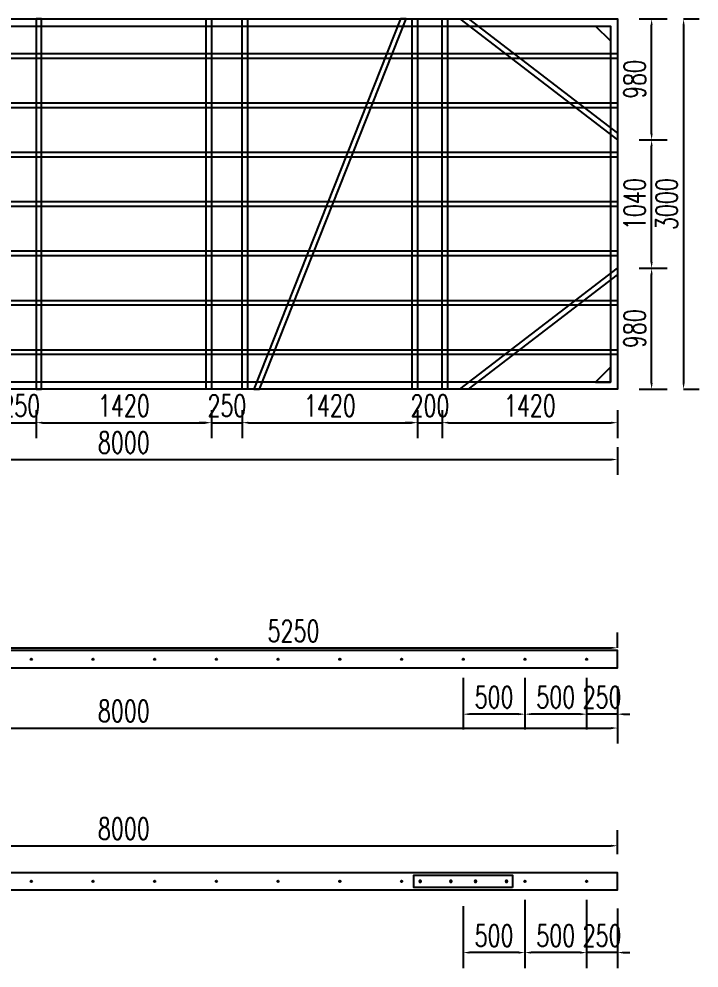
# Model space of a CAD drawing. Header units: millimetres. Extents: x -1546798 to -962116, y 1297493 to 1531173.
# Drawn here: x -1316390 to -1310879, y 1348037 to 1355728 of the extents above; entities that cross this region are included whole.
import ezdxf

# ---------------------------------------------------------------- set-up
doc = ezdxf.new("R2010")
doc.units = ezdxf.units.MM
doc.header["$LTSCALE"] = 10
doc.layers.get('DEFPOINTS').update_dxf_attribs({"linetype": 'CONTINUOUS'})
doc.layers.add('W-STEEL_FRAME钢架', color=3, linetype='CONTINUOUS')
doc.layers.add('W-STEEL_KEEL钢龙骨', color=5, linetype='CONTINUOUS')
doc.styles.add('STANDARD_T3', font='simplex.shx', dxfattribs={"width": 0.7, "bigfont": 'gbcbig.shx'})
doc.dimstyles.new('W&&50', dxfattribs={"dimtxt": 175, "dimasz": 50, "dimexe": 125, "dimexo": 150, "dimgap": 50, "dimtad": 1, "dimdec": 0, "dimzin": 0, "dimdsep": 46, "dimtxsty": 'STANDARD_T3', "dimcen": 0.09, "dimclrd": 1, "dimclre": 1, "dimclrt": 7, "dimazin": 2, "dimtfac": 1, "dimtdec": 0, "dimtix": 1, "dimtmove": 2, "dimatfit": 3, "dimfxl": 100, "dimtolj": 1, "dimtzin": 0, "dimarcsym": 0})

# ---------------------------------------------------------------- blocks, each defined once
blk = doc.blocks.new('*U819')
at = {"layer": 'W-STEEL_KEEL钢龙骨'}
blk.add_lwpolyline([(-4000, 20), (4000, 20), (4000, -20), (-4000, -20)], close=True, dxfattribs=at)
blk = doc.blocks.new('*U820')
at = {"layer": 'W-STEEL_KEEL钢龙骨', "color": 0, "linetype": 'ByBlock', "lineweight": -2, "transparency": 16777216}
for p in [(0, 2400), (0, 2000), (0, 1600), (0, 1200), (0, 800), (0, 400), (0, 0)]:
    blk.add_blockref('*U819', p, dxfattribs=at)
blk = doc.blocks.new('gj2')
at = {"layer": 'W-STEEL_FRAME钢架', "color": 6}
for p, q in [((1277, 3000), (0, 2020)), ((1206.4, 3000), (0, 2074.2)), ((6723, 3000), (8000, 2020)), ((6793.6, 3000), (8000, 2074.2)), ((1277, 0), (0, 980)), ((1206.4, 0), (0, 925.8)), ((6723, 0), (8000, 980)), ((6793.6, 0), (8000, 925.8))]:
    blk.add_line(p, q, dxfattribs=at)
at = {"layer": 'W-STEEL_FRAME钢架'}
for points in [[(0, 3000), (8000, 3000), (8000, 0), (0, 0)], [(58, 2942), (7942, 2942), (7942, 58), (58, 58)]]:
    blk.add_lwpolyline(points, close=True, dxfattribs=at)
at = {"layer": 'W-STEEL_FRAME钢架', "color": 6}
for points in [[(1420, 3000), (1377, 3000), (1377, 0), (1420, 0)], [(1663, 3000), (1620, 3000), (1620, 0), (1663, 0)], [(3040, 3000), (2997, 3000), (2997, 0), (3040, 0)], [(3333, 3000), (3290, 3000), (3290, 0), (3333, 0)], [(4667, 3000), (4710, 3000), (4710, 0), (4667, 0)], [(4960, 3000), (5003, 3000), (5003, 0), (4960, 0)], [(6337, 3000), (6380, 3000), (6380, 0), (6337, 0)], [(6580, 3000), (6623, 3000), (6623, 0), (6580, 0)]]:
    blk.add_lwpolyline(points, close=True, dxfattribs=at)
for points in [[(2900.5, 0), (1713, 3000), (1759.5, 3000), (2947, 0), (2900.5, 0)], [(5099.5, 0), (6287, 3000), (6240.5, 3000), (5053, 0), (5099.5, 0)]]:
    blk.add_lwpolyline(points, dxfattribs=at)
at = {"layer": 'W-STEEL_KEEL钢龙骨'}
blk.add_blockref('*U820', (4000, 300), dxfattribs=at)
blk = doc.blocks.new('*D34')
at = {"layer": 'DEFPOINTS', "color": 0, "transparency": 16777216}
for p in [(-1319540, 1353082.4), (-1311540, 1353082.4), (-1311540, 1352158)]:
    blk.add_point(p, dxfattribs=at)
at = {"layer": 'W-STEEL_FRAME钢架', "color": 1, "lineweight": -2, "transparency": 16777216}
for p, q in [((-1319540, 1352258), (-1319540, 1352033)), ((-1311540, 1352258), (-1311540, 1352033)), ((-1319490, 1352158), (-1311590, 1352158))]:
    blk.add_line(p, q, dxfattribs=at)
at = {"layer": 'W-STEEL_FRAME钢架', "color": 1, "transparency": 16777216}
for points in [[(-1319490, 1352166.3), (-1319490, 1352149.6), (-1319540, 1352158)], [(-1311590, 1352166.3), (-1311590, 1352149.6), (-1311540, 1352158)]]:
    blk.add_solid(points, dxfattribs=at)
at = {"layer": 'W-STEEL_FRAME钢架', "color": 7, "transparency": 16777216, "insert": (-1315540, 1352295.5), "char_height": 175, "attachment_point": 5, "style": 'STANDARD_T3'}
blk.add_mtext('\\A1;8000', dxfattribs=at)
blk = doc.blocks.new('*D38')
at = {"layer": 'DEFPOINTS', "color": 0, "transparency": 16777216}
for p in [(-1316500, 1353082.4), (-1316250, 1353082.4), (-1316250, 1352456.5)]:
    blk.add_point(p, dxfattribs=at)
at = {"layer": 'W-STEEL_FRAME钢架', "color": 1, "lineweight": -2, "transparency": 16777216}
for p, q in [((-1316500, 1352556.5), (-1316500, 1352331.5)), ((-1316250, 1352556.5), (-1316250, 1352331.5)), ((-1316550, 1352456.5), (-1316600, 1352456.5)), ((-1316500, 1352456.5), (-1316250, 1352456.5)), ((-1316200, 1352456.5), (-1316150, 1352456.5))]:
    blk.add_line(p, q, dxfattribs=at)
at = {"layer": 'W-STEEL_FRAME钢架', "color": 1, "transparency": 16777216}
for points in [[(-1316550, 1352464.8), (-1316550, 1352448.1), (-1316500, 1352456.5)], [(-1316200, 1352464.8), (-1316200, 1352448.1), (-1316250, 1352456.5)]]:
    blk.add_solid(points, dxfattribs=at)
at = {"layer": 'W-STEEL_FRAME钢架', "color": 7, "transparency": 16777216, "insert": (-1316375, 1352594), "char_height": 175, "attachment_point": 5, "style": 'STANDARD_T3'}
blk.add_mtext('\\A1;250', dxfattribs=at)
blk = doc.blocks.new('*D39')
at = {"layer": 'DEFPOINTS', "color": 0, "transparency": 16777216}
for p in [(-1316250, 1353082.4), (-1314830, 1353082.4), (-1314830, 1352456.5)]:
    blk.add_point(p, dxfattribs=at)
at = {"layer": 'W-STEEL_FRAME钢架', "color": 1, "lineweight": -2, "transparency": 16777216}
for p, q in [((-1316250, 1352556.5), (-1316250, 1352331.5)), ((-1314830, 1352556.5), (-1314830, 1352331.5)), ((-1316200, 1352456.5), (-1314880, 1352456.5))]:
    blk.add_line(p, q, dxfattribs=at)
at = {"layer": 'W-STEEL_FRAME钢架', "color": 1, "transparency": 16777216}
for points in [[(-1316200, 1352464.8), (-1316200, 1352448.1), (-1316250, 1352456.5)], [(-1314880, 1352464.8), (-1314880, 1352448.1), (-1314830, 1352456.5)]]:
    blk.add_solid(points, dxfattribs=at)
at = {"layer": 'W-STEEL_FRAME钢架', "color": 7, "transparency": 16777216, "insert": (-1315540, 1352594), "char_height": 175, "attachment_point": 5, "style": 'STANDARD_T3'}
blk.add_mtext('\\A1;1420', dxfattribs=at)
blk = doc.blocks.new('*D40')
at = {"layer": 'DEFPOINTS', "color": 0, "transparency": 16777216}
for p in [(-1314830, 1353082.4), (-1314580, 1353082.4), (-1314580, 1352456.5)]:
    blk.add_point(p, dxfattribs=at)
at = {"layer": 'W-STEEL_FRAME钢架', "color": 1, "lineweight": -2, "transparency": 16777216}
for p, q in [((-1314830, 1352556.5), (-1314830, 1352331.5)), ((-1314580, 1352556.5), (-1314580, 1352331.5)), ((-1314880, 1352456.5), (-1314930, 1352456.5)), ((-1314830, 1352456.5), (-1314580, 1352456.5)), ((-1314530, 1352456.5), (-1314480, 1352456.5))]:
    blk.add_line(p, q, dxfattribs=at)
at = {"layer": 'W-STEEL_FRAME钢架', "color": 1, "transparency": 16777216}
for points in [[(-1314880, 1352464.8), (-1314880, 1352448.1), (-1314830, 1352456.5)], [(-1314530, 1352464.8), (-1314530, 1352448.1), (-1314580, 1352456.5)]]:
    blk.add_solid(points, dxfattribs=at)
at = {"layer": 'W-STEEL_FRAME钢架', "color": 7, "transparency": 16777216, "insert": (-1314705, 1352594), "char_height": 175, "attachment_point": 5, "style": 'STANDARD_T3'}
blk.add_mtext('\\A1;250', dxfattribs=at)
blk = doc.blocks.new('*D41')
at = {"layer": 'DEFPOINTS', "color": 0, "transparency": 16777216}
for p in [(-1314580, 1353082.4), (-1313160, 1353082.4), (-1313160, 1352456.5)]:
    blk.add_point(p, dxfattribs=at)
at = {"layer": 'W-STEEL_FRAME钢架', "color": 1, "lineweight": -2, "transparency": 16777216}
for p, q in [((-1314580, 1352556.5), (-1314580, 1352331.5)), ((-1313160, 1352556.5), (-1313160, 1352331.5)), ((-1314530, 1352456.5), (-1313210, 1352456.5))]:
    blk.add_line(p, q, dxfattribs=at)
at = {"layer": 'W-STEEL_FRAME钢架', "color": 1, "transparency": 16777216}
for points in [[(-1314530, 1352464.8), (-1314530, 1352448.1), (-1314580, 1352456.5)], [(-1313210, 1352464.8), (-1313210, 1352448.1), (-1313160, 1352456.5)]]:
    blk.add_solid(points, dxfattribs=at)
at = {"layer": 'W-STEEL_FRAME钢架', "color": 7, "transparency": 16777216, "insert": (-1313870, 1352594), "char_height": 175, "attachment_point": 5, "style": 'STANDARD_T3'}
blk.add_mtext('\\A1;1420', dxfattribs=at)
blk = doc.blocks.new('*D42')
at = {"layer": 'DEFPOINTS', "color": 0, "transparency": 16777216}
for p in [(-1313160, 1353082.4), (-1312960, 1353082.4), (-1312960, 1352456.5)]:
    blk.add_point(p, dxfattribs=at)
at = {"layer": 'W-STEEL_FRAME钢架', "color": 1, "lineweight": -2, "transparency": 16777216}
for p, q in [((-1313160, 1352556.5), (-1313160, 1352331.5)), ((-1312960, 1352556.5), (-1312960, 1352331.5)), ((-1313210, 1352456.5), (-1313260, 1352456.5)), ((-1313160, 1352456.5), (-1312960, 1352456.5)), ((-1312910, 1352456.5), (-1312860, 1352456.5))]:
    blk.add_line(p, q, dxfattribs=at)
at = {"layer": 'W-STEEL_FRAME钢架', "color": 1, "transparency": 16777216}
for points in [[(-1313210, 1352464.8), (-1313210, 1352448.1), (-1313160, 1352456.5)], [(-1312910, 1352464.8), (-1312910, 1352448.1), (-1312960, 1352456.5)]]:
    blk.add_solid(points, dxfattribs=at)
at = {"layer": 'W-STEEL_FRAME钢架', "color": 7, "transparency": 16777216, "insert": (-1313060, 1352594), "char_height": 175, "attachment_point": 5, "style": 'STANDARD_T3'}
blk.add_mtext('\\A1;200', dxfattribs=at)
blk = doc.blocks.new('*D43')
at = {"layer": 'DEFPOINTS', "color": 0, "transparency": 16777216}
for p in [(-1312960, 1353082.4), (-1311540, 1353082.4), (-1311540, 1352456.5)]:
    blk.add_point(p, dxfattribs=at)
at = {"layer": 'W-STEEL_FRAME钢架', "color": 1, "lineweight": -2, "transparency": 16777216}
for p, q in [((-1312960, 1352556.5), (-1312960, 1352331.5)), ((-1311540, 1352556.5), (-1311540, 1352331.5)), ((-1312910, 1352456.5), (-1311590, 1352456.5))]:
    blk.add_line(p, q, dxfattribs=at)
at = {"layer": 'W-STEEL_FRAME钢架', "color": 1, "transparency": 16777216}
for points in [[(-1312910, 1352464.8), (-1312910, 1352448.1), (-1312960, 1352456.5)], [(-1311590, 1352464.8), (-1311590, 1352448.1), (-1311540, 1352456.5)]]:
    blk.add_solid(points, dxfattribs=at)
at = {"layer": 'W-STEEL_FRAME钢架', "color": 7, "transparency": 16777216, "insert": (-1312250, 1352594), "char_height": 175, "attachment_point": 5, "style": 'STANDARD_T3'}
blk.add_mtext('\\A1;1420', dxfattribs=at)
blk = doc.blocks.new('*D65')
at = {"layer": 'DEFPOINTS', "color": 0, "transparency": 16777216}
for p in [(-1311675.8, 1353707.7), (-1311263.6, 1353707.7), (-1311675.8, 1352727.7)]:
    blk.add_point(p, dxfattribs=at)
at = {"layer": 'W-STEEL_FRAME钢架', "color": 1, "lineweight": -2, "transparency": 16777216}
for p, q in [((-1311363.6, 1353707.7), (-1311138.6, 1353707.7)), ((-1311263.6, 1352777.7), (-1311263.6, 1353657.7)), ((-1311363.6, 1352727.7), (-1311138.6, 1352727.7))]:
    blk.add_line(p, q, dxfattribs=at)
at = {"layer": 'W-STEEL_FRAME钢架', "color": 1, "transparency": 16777216}
for points in [[(-1311271.9, 1353657.7), (-1311255.3, 1353657.7), (-1311263.6, 1353707.7)], [(-1311271.9, 1352777.7), (-1311255.3, 1352777.7), (-1311263.6, 1352727.7)]]:
    blk.add_solid(points, dxfattribs=at)
at = {"layer": 'W-STEEL_FRAME钢架', "color": 7, "transparency": 16777216, "insert": (-1311401.1, 1353217.7), "char_height": 175, "attachment_point": 5, "rotation": 90, "style": 'STANDARD_T3'}
blk.add_mtext('\\A1;980', dxfattribs=at)
blk = doc.blocks.new('*D66')
at = {"layer": 'DEFPOINTS', "color": 0, "transparency": 16777216}
for p in [(-1311675.8, 1354747.7), (-1311263.6, 1354747.7), (-1311675.8, 1353707.7)]:
    blk.add_point(p, dxfattribs=at)
at = {"layer": 'W-STEEL_FRAME钢架', "color": 1, "lineweight": -2, "transparency": 16777216}
for p, q in [((-1311363.6, 1354747.7), (-1311138.6, 1354747.7)), ((-1311263.6, 1353757.7), (-1311263.6, 1354697.7)), ((-1311363.6, 1353707.7), (-1311138.6, 1353707.7))]:
    blk.add_line(p, q, dxfattribs=at)
at = {"layer": 'W-STEEL_FRAME钢架', "color": 1, "transparency": 16777216}
for points in [[(-1311271.9, 1354697.7), (-1311255.3, 1354697.7), (-1311263.6, 1354747.7)], [(-1311271.9, 1353757.7), (-1311255.3, 1353757.7), (-1311263.6, 1353707.7)]]:
    blk.add_solid(points, dxfattribs=at)
at = {"layer": 'W-STEEL_FRAME钢架', "color": 7, "transparency": 16777216, "insert": (-1311401.1, 1354227.7), "char_height": 175, "attachment_point": 5, "rotation": 90, "style": 'STANDARD_T3'}
blk.add_mtext('\\A1;1040', dxfattribs=at)
blk = doc.blocks.new('*D67')
at = {"layer": 'DEFPOINTS', "color": 0, "transparency": 16777216}
for p in [(-1311675.8, 1355727.7), (-1311263.6, 1355727.7), (-1311675.8, 1354747.7)]:
    blk.add_point(p, dxfattribs=at)
at = {"layer": 'W-STEEL_FRAME钢架', "color": 1, "lineweight": -2, "transparency": 16777216}
for p, q in [((-1311363.6, 1355727.7), (-1311138.6, 1355727.7)), ((-1311263.6, 1354797.7), (-1311263.6, 1355677.7)), ((-1311363.6, 1354747.7), (-1311138.6, 1354747.7))]:
    blk.add_line(p, q, dxfattribs=at)
at = {"layer": 'W-STEEL_FRAME钢架', "color": 1, "transparency": 16777216}
for points in [[(-1311271.9, 1355677.7), (-1311255.3, 1355677.7), (-1311263.6, 1355727.7)], [(-1311271.9, 1354797.7), (-1311255.3, 1354797.7), (-1311263.6, 1354747.7)]]:
    blk.add_solid(points, dxfattribs=at)
at = {"layer": 'W-STEEL_FRAME钢架', "color": 7, "transparency": 16777216, "insert": (-1311401.1, 1355237.7), "char_height": 175, "attachment_point": 5, "rotation": 90, "style": 'STANDARD_T3'}
blk.add_mtext('\\A1;980', dxfattribs=at)
blk = doc.blocks.new('*D146')
at = {"layer": 'DEFPOINTS', "color": 0, "transparency": 16777216}
for p in [(-1316790, 1350589.5), (-1311540, 1350631.6), (-1311540, 1350609.5)]:
    blk.add_point(p, dxfattribs=at)
at = {"layer": 'W-STEEL_FRAME钢架', "color": 1, "lineweight": -2, "transparency": 16777216}
for p, q in [((-1316790, 1350631.6), (-1316790, 1350756.6)), ((-1311540, 1350631.6), (-1311540, 1350756.6)), ((-1316740, 1350631.6), (-1311590, 1350631.6))]:
    blk.add_line(p, q, dxfattribs=at)
at = {"layer": 'W-STEEL_FRAME钢架', "color": 1, "transparency": 16777216}
for points in [[(-1316740, 1350639.9), (-1316740, 1350623.3), (-1316790, 1350631.6)], [(-1311590, 1350639.9), (-1311590, 1350623.3), (-1311540, 1350631.6)]]:
    blk.add_solid(points, dxfattribs=at)
at = {"layer": 'W-STEEL_FRAME钢架', "color": 7, "transparency": 16777216, "insert": (-1314165, 1350769.1), "char_height": 175, "attachment_point": 5, "style": 'STANDARD_T3'}
blk.add_mtext('\\A1;5250', dxfattribs=at)
blk = doc.blocks.new('*D147')
at = {"layer": 'DEFPOINTS', "color": 0, "transparency": 16777216}
for p in [(-1319540, 1350469.5), (-1311540, 1350469.5), (-1311540, 1349981.9)]:
    blk.add_point(p, dxfattribs=at)
at = {"layer": 'W-STEEL_FRAME钢架', "color": 1, "lineweight": -2, "transparency": 16777216}
for p, q in [((-1319540, 1350081.9), (-1319540, 1349856.9)), ((-1311540, 1350081.9), (-1311540, 1349856.9)), ((-1319490, 1349981.9), (-1311590, 1349981.9))]:
    blk.add_line(p, q, dxfattribs=at)
at = {"layer": 'W-STEEL_FRAME钢架', "color": 1, "transparency": 16777216}
for points in [[(-1319490, 1349990.2), (-1319490, 1349973.5), (-1319540, 1349981.9)], [(-1311590, 1349990.2), (-1311590, 1349973.5), (-1311540, 1349981.9)]]:
    blk.add_solid(points, dxfattribs=at)
at = {"layer": 'W-STEEL_FRAME钢架', "color": 7, "transparency": 16777216, "insert": (-1315540, 1350119.4), "char_height": 175, "attachment_point": 5, "style": 'STANDARD_T3'}
blk.add_mtext('\\A1;8000', dxfattribs=at)
blk = doc.blocks.new('*D177')
at = {"layer": 'DEFPOINTS', "color": 0, "transparency": 16777216}
for p in [(-1311138.6, 1355727.7), (-1311138.6, 1352727.7), (-1311004.5, 1352727.7)]:
    blk.add_point(p, dxfattribs=at)
at = {"layer": 'W-STEEL_FRAME钢架', "color": 1, "lineweight": -2, "transparency": 16777216}
for p, q in [((-1311004.5, 1355727.7), (-1310879.5, 1355727.7)), ((-1311004.5, 1355677.7), (-1311004.5, 1352777.7)), ((-1311004.5, 1352727.7), (-1310879.5, 1352727.7))]:
    blk.add_line(p, q, dxfattribs=at)
at = {"layer": 'W-STEEL_FRAME钢架', "color": 1, "transparency": 16777216}
for points in [[(-1311012.8, 1355677.7), (-1310996.1, 1355677.7), (-1311004.5, 1355727.7)], [(-1311012.8, 1352777.7), (-1310996.1, 1352777.7), (-1311004.5, 1352727.7)]]:
    blk.add_solid(points, dxfattribs=at)
at = {"layer": 'W-STEEL_FRAME钢架', "color": 7, "transparency": 16777216, "insert": (-1311142, 1354227.7), "char_height": 175, "attachment_point": 5, "rotation": 90, "style": 'STANDARD_T3'}
blk.add_mtext('\\A1;3000', dxfattribs=at)
blk = doc.blocks.new('*D599')
at = {"layer": 'DEFPOINTS', "color": 0, "transparency": 16777216}
for p in [(-1311790, 1348739.9), (-1311540, 1348669.9), (-1311790, 1348162.4)]:
    blk.add_point(p, dxfattribs=at)
at = {"layer": 'W-STEEL_FRAME钢架', "color": 1, "lineweight": -2, "transparency": 16777216}
for p, q in [((-1311790, 1348589.9), (-1311790, 1348037.4)), ((-1311540, 1348519.9), (-1311540, 1348037.4)), ((-1311840, 1348162.4), (-1311890, 1348162.4)), ((-1311540, 1348162.4), (-1311790, 1348162.4)), ((-1311490, 1348162.4), (-1311440, 1348162.4))]:
    blk.add_line(p, q, dxfattribs=at)
at = {"layer": 'W-STEEL_FRAME钢架', "color": 1, "transparency": 16777216}
for points in [[(-1311840, 1348170.7), (-1311840, 1348154), (-1311790, 1348162.4)], [(-1311490, 1348170.7), (-1311490, 1348154), (-1311540, 1348162.4)]]:
    blk.add_solid(points, dxfattribs=at)
at = {"layer": 'W-STEEL_FRAME钢架', "color": 7, "transparency": 16777216, "insert": (-1311665, 1348299.9), "char_height": 175, "attachment_point": 5, "style": 'STANDARD_T3'}
blk.add_mtext('\\A1;250', dxfattribs=at)
blk = doc.blocks.new('*U601')
at = {"layer": 'W-STEEL_FRAME钢架'}
blk.add_circle((0, 0), 6, dxfattribs=at)
blk = doc.blocks.new('*U602')
at = {"layer": 'W-STEEL_FRAME钢架', "color": 0, "linetype": 'ByBlock', "lineweight": -2, "transparency": 16777216}
for p in [(0, 0), (500, 0), (1000, 0), (1500, 0), (2000, 0), (2500, 0), (3000, 0), (3500, 0), (4000, 0), (4500, 0)]:
    blk.add_blockref('*U601', p, dxfattribs=at)
blk = doc.blocks.new('*D676')
at = {"layer": 'DEFPOINTS', "color": 0, "transparency": 16777216}
for p in [(-1311540, 1349028.3), (-1319540, 1348809.9), (-1311540, 1348809.9)]:
    blk.add_point(p, dxfattribs=at)
at = {"layer": 'W-STEEL_FRAME钢架', "color": 1, "lineweight": -2, "transparency": 16777216}
for p, q in [((-1319540, 1348959.9), (-1319540, 1349153.3)), ((-1311540, 1348959.9), (-1311540, 1349153.3)), ((-1319490, 1349028.3), (-1311590, 1349028.3))]:
    blk.add_line(p, q, dxfattribs=at)
at = {"layer": 'W-STEEL_FRAME钢架', "color": 1, "transparency": 16777216}
for points in [[(-1319490, 1349036.6), (-1319490, 1349020), (-1319540, 1349028.3)], [(-1311590, 1349036.6), (-1311590, 1349020), (-1311540, 1349028.3)]]:
    blk.add_solid(points, dxfattribs=at)
at = {"layer": 'W-STEEL_FRAME钢架', "color": 7, "transparency": 16777216, "insert": (-1315540, 1349165.8), "char_height": 175, "attachment_point": 5, "style": 'STANDARD_T3'}
blk.add_mtext('\\A1;8000', dxfattribs=at)
blk = doc.blocks.new('*D677')
at = {"layer": 'DEFPOINTS', "color": 0, "transparency": 16777216}
for p in [(-1311790, 1350539.5), (-1311540, 1350469.5), (-1311790, 1350094.3)]:
    blk.add_point(p, dxfattribs=at)
at = {"layer": 'W-STEEL_FRAME钢架', "color": 1, "lineweight": -2, "transparency": 16777216}
for p, q in [((-1311790, 1350389.5), (-1311790, 1349969.3)), ((-1311540, 1350319.5), (-1311540, 1349969.3)), ((-1311840, 1350094.3), (-1311890, 1350094.3)), ((-1311540, 1350094.3), (-1311790, 1350094.3)), ((-1311490, 1350094.3), (-1311440, 1350094.3))]:
    blk.add_line(p, q, dxfattribs=at)
at = {"layer": 'W-STEEL_FRAME钢架', "color": 1, "transparency": 16777216}
for points in [[(-1311840, 1350102.6), (-1311840, 1350086), (-1311790, 1350094.3)], [(-1311490, 1350102.6), (-1311490, 1350086), (-1311540, 1350094.3)]]:
    blk.add_solid(points, dxfattribs=at)
at = {"layer": 'W-STEEL_FRAME钢架', "color": 7, "transparency": 16777216, "insert": (-1311665, 1350231.8), "char_height": 175, "attachment_point": 5, "style": 'STANDARD_T3'}
blk.add_mtext('\\A1;250', dxfattribs=at)
blk = doc.blocks.new('*D678')
at = {"layer": 'DEFPOINTS', "color": 0, "transparency": 16777216}
for p in [(-1312290, 1350539.5), (-1311790, 1350539.5), (-1312290, 1350094.3)]:
    blk.add_point(p, dxfattribs=at)
at = {"layer": 'W-STEEL_FRAME钢架', "color": 1, "lineweight": -2, "transparency": 16777216}
for p, q in [((-1312290, 1350389.5), (-1312290, 1349969.3)), ((-1311790, 1350389.5), (-1311790, 1349969.3)), ((-1311840, 1350094.3), (-1312240, 1350094.3))]:
    blk.add_line(p, q, dxfattribs=at)
at = {"layer": 'W-STEEL_FRAME钢架', "color": 1, "transparency": 16777216}
for points in [[(-1312240, 1350102.6), (-1312240, 1350086), (-1312290, 1350094.3)], [(-1311840, 1350102.6), (-1311840, 1350086), (-1311790, 1350094.3)]]:
    blk.add_solid(points, dxfattribs=at)
at = {"layer": 'W-STEEL_FRAME钢架', "color": 7, "transparency": 16777216, "insert": (-1312040, 1350231.8), "char_height": 175, "attachment_point": 5, "style": 'STANDARD_T3'}
blk.add_mtext('\\A1;500', dxfattribs=at)
blk = doc.blocks.new('*D679')
at = {"layer": 'DEFPOINTS', "color": 0, "transparency": 16777216}
for p in [(-1312790, 1350539.5), (-1312290, 1350539.5), (-1312790, 1350094.3)]:
    blk.add_point(p, dxfattribs=at)
at = {"layer": 'W-STEEL_FRAME钢架', "color": 1, "lineweight": -2, "transparency": 16777216}
for p, q in [((-1312790, 1350389.5), (-1312790, 1349969.3)), ((-1312290, 1350389.5), (-1312290, 1349969.3)), ((-1312340, 1350094.3), (-1312740, 1350094.3))]:
    blk.add_line(p, q, dxfattribs=at)
at = {"layer": 'W-STEEL_FRAME钢架', "color": 1, "transparency": 16777216}
for points in [[(-1312740, 1350102.6), (-1312740, 1350086), (-1312790, 1350094.3)], [(-1312340, 1350102.6), (-1312340, 1350086), (-1312290, 1350094.3)]]:
    blk.add_solid(points, dxfattribs=at)
at = {"layer": 'W-STEEL_FRAME钢架', "color": 7, "transparency": 16777216, "insert": (-1312540, 1350231.8), "char_height": 175, "attachment_point": 5, "style": 'STANDARD_T3'}
blk.add_mtext('\\A1;500', dxfattribs=at)
blk = doc.blocks.new('BZQK')
at = {"layer": 'W-STEEL_FRAME钢架'}
for p, q in [((-360, 0), (-340, 0)), ((-350, 10), (-350, -10)), ((-110, 0), (-90, 0)), ((-100, 10), (-100, -10)), ((90, 0), (110, 0)), ((100, 10), (100, -10)), ((360, 0), (340, 0)), ((350, 10), (350, -10))]:
    blk.add_line(p, q, dxfattribs=at)
blk.add_lwpolyline([(-400, -50), (400, -50), (400, 50), (-400, 50)], close=True, dxfattribs=at)
for centre in [(-350, 0), (-100, 0), (100, 0), (350, 0)]:
    blk.add_circle(centre, 8, dxfattribs=at)
blk = doc.blocks.new('*D781')
at = {"layer": 'DEFPOINTS', "color": 0, "transparency": 16777216}
for p in [(-1312290, 1348739.9), (-1311790, 1348739.9), (-1312290, 1348162.4)]:
    blk.add_point(p, dxfattribs=at)
at = {"layer": 'W-STEEL_FRAME钢架', "color": 1, "lineweight": -2, "transparency": 16777216}
for p, q in [((-1312290, 1348589.9), (-1312290, 1348037.4)), ((-1311790, 1348589.9), (-1311790, 1348037.4)), ((-1311840, 1348162.4), (-1312240, 1348162.4))]:
    blk.add_line(p, q, dxfattribs=at)
at = {"layer": 'W-STEEL_FRAME钢架', "color": 1, "transparency": 16777216}
for points in [[(-1312240, 1348170.7), (-1312240, 1348154), (-1312290, 1348162.4)], [(-1311840, 1348170.7), (-1311840, 1348154), (-1311790, 1348162.4)]]:
    blk.add_solid(points, dxfattribs=at)
at = {"layer": 'W-STEEL_FRAME钢架', "color": 7, "transparency": 16777216, "insert": (-1312040, 1348299.9), "char_height": 175, "attachment_point": 5, "style": 'STANDARD_T3'}
blk.add_mtext('\\A1;500', dxfattribs=at)
blk = doc.blocks.new('*D782')
at = {"layer": 'DEFPOINTS', "color": 0, "transparency": 16777216}
for p in [(-1312790, 1348689.9), (-1312290, 1348739.9), (-1312790, 1348162.4)]:
    blk.add_point(p, dxfattribs=at)
at = {"layer": 'W-STEEL_FRAME钢架', "color": 1, "lineweight": -2, "transparency": 16777216}
for p, q in [((-1312290, 1348589.9), (-1312290, 1348037.4)), ((-1312790, 1348539.9), (-1312790, 1348037.4)), ((-1312340, 1348162.4), (-1312740, 1348162.4))]:
    blk.add_line(p, q, dxfattribs=at)
at = {"layer": 'W-STEEL_FRAME钢架', "color": 1, "transparency": 16777216}
for points in [[(-1312740, 1348170.7), (-1312740, 1348154), (-1312790, 1348162.4)], [(-1312340, 1348170.7), (-1312340, 1348154), (-1312290, 1348162.4)]]:
    blk.add_solid(points, dxfattribs=at)
at = {"layer": 'W-STEEL_FRAME钢架', "color": 7, "transparency": 16777216, "insert": (-1312540, 1348299.9), "char_height": 175, "attachment_point": 5, "style": 'STANDARD_T3'}
blk.add_mtext('\\A1;500', dxfattribs=at)

msp = doc.modelspace()

# ---------------------------------------------------------------- linework, layer by layer
at = {"layer": 'W-STEEL_FRAME钢架', "color": 1}
for points in [[(-1311718, 1355669.7), (-1311598, 1355669.7), (-1311598, 1355549.7), (-1311718, 1355669.7)], [(-1311718, 1352785.7), (-1311598, 1352785.7), (-1311598, 1352905.7), (-1311718, 1352785.7)]]:
    msp.add_lwpolyline(points, close=True, dxfattribs=at)
at = {"layer": 'W-STEEL_FRAME钢架'}
for points in [[(-1319540, 1350469.5), (-1311540, 1350469.5), (-1311540, 1350609.5), (-1319540, 1350609.5)], [(-1319540, 1348669.9), (-1311540, 1348669.9), (-1311540, 1348809.9), (-1319540, 1348809.9)]]:
    msp.add_lwpolyline(points, close=True, dxfattribs=at)
for centre in [(-1316290, 1348739.9), (-1315790, 1348739.9), (-1315290, 1348739.9), (-1314790, 1348739.9), (-1314290, 1348739.9), (-1313790, 1348739.9), (-1313290, 1348739.9), (-1312290, 1348739.9), (-1311790, 1348739.9)]:
    msp.add_circle(centre, 6, dxfattribs=at)

# ---------------------------------------------------------------- block references
for name, p in [('gj2', (-1319540, 1352727.7)), ('*U602', (-1316290, 1350539.5))]:
    msp.add_blockref(name, p, dxfattribs=at)
at = {"layer": 'W-STEEL_FRAME钢架', "xscale": -1}
msp.add_blockref('BZQK', (-1312790, 1348739.9), dxfattribs=at)

# ---------------------------------------------------------------- dimensions: what is measured, and where the dimension line sits
at = {"layer": 'W-STEEL_FRAME钢架'}
for base, p1, p2, picture, middle in [((-1311263.6, 1355727.7), (-1311675.8, 1354747.7), (-1311675.8, 1355727.7), '*D67', (-1311401.1, 1355237.7)), ((-1311004.5, 1352727.7), (-1311138.6, 1355727.7), (-1311138.6, 1352727.7), '*D177', (-1311142, 1354227.7)), ((-1311263.6, 1354747.7), (-1311675.8, 1353707.7), (-1311675.8, 1354747.7), '*D66', (-1311401.1, 1354227.7)), ((-1311263.6, 1353707.7), (-1311675.8, 1352727.7), (-1311675.8, 1353707.7), '*D65', (-1311401.1, 1353217.7))]:
    dim = msp.add_linear_dim(base=base, p1=p1, p2=p2, angle=90, dimstyle='W&&50', override={"dimfxlon": 1}, dxfattribs=at)
    dim.commit()
    dim.dimension.update_dxf_attribs({"geometry": picture, "text_midpoint": middle})
for base, p1, p2, picture, middle in [((-1311540, 1352158), (-1319540, 1353082.4), (-1311540, 1353082.4), '*D34', (-1315540, 1352295.5)), ((-1316250, 1352456.5), (-1316500, 1353082.4), (-1316250, 1353082.4), '*D38', (-1316375, 1352594)), ((-1314830, 1352456.5), (-1316250, 1353082.4), (-1314830, 1353082.4), '*D39', (-1315540, 1352594)), ((-1314580, 1352456.5), (-1314830, 1353082.4), (-1314580, 1353082.4), '*D40', (-1314705, 1352594)), ((-1313160, 1352456.5), (-1314580, 1353082.4), (-1313160, 1353082.4), '*D41', (-1313870, 1352594)), ((-1312960, 1352456.5), (-1313160, 1353082.4), (-1312960, 1353082.4), '*D42', (-1313060, 1352594)), ((-1311540, 1352456.5), (-1312960, 1353082.4), (-1311540, 1353082.4), '*D43', (-1312250, 1352594)), ((-1311540, 1350631.6), (-1316790, 1350589.5), (-1311540, 1350609.5), '*D146', (-1314165, 1350769.1)), ((-1311540, 1349981.9), (-1319540, 1350469.5), (-1311540, 1350469.5), '*D147', (-1315540, 1350119.4))]:
    dim = msp.add_linear_dim(base=base, p1=p1, p2=p2, dimstyle='W&&50', override={"dimfxlon": 1}, dxfattribs=at)
    dim.commit()
    dim.dimension.update_dxf_attribs({"geometry": picture, "text_midpoint": middle})
for base, p1, p2, picture, middle in [((-1312790, 1350094.3), (-1312290, 1350539.5), (-1312790, 1350539.5), '*D679', (-1312540, 1350231.8)), ((-1312290, 1350094.3), (-1311790, 1350539.5), (-1312290, 1350539.5), '*D678', (-1312040, 1350231.8)), ((-1311790, 1350094.3), (-1311540, 1350469.5), (-1311790, 1350539.5), '*D677', (-1311665, 1350231.8)), ((-1311540, 1349028.3), (-1319540, 1348809.9), (-1311540, 1348809.9), '*D676', (-1315540, 1349165.8))]:
    dim = msp.add_linear_dim(base=base, p1=p1, p2=p2, dimstyle='W&&50', dxfattribs=at)
    dim.commit()
    dim.dimension.update_dxf_attribs({"geometry": picture, "text_midpoint": middle})
for base, p1, p2, picture, middle in [((-1312790, 1348162.4), (-1312290, 1348739.9), (-1312790, 1348689.9), '*D782', (-1312540, 1348299.9)), ((-1312290, 1348162.4), (-1311790, 1348739.9), (-1312290, 1348739.9), '*D781', (-1312040, 1348299.9)), ((-1311790, 1348162.4), (-1311540, 1348669.9), (-1311790, 1348739.9), '*D599', (-1311665, 1348299.9))]:
    dim = msp.add_linear_dim(base=base, p1=p1, p2=p2, angle=180, dimstyle='W&&50', dxfattribs=at)
    dim.commit()
    dim.dimension.update_dxf_attribs({"geometry": picture, "text_midpoint": middle})

doc.saveas('drawing.dxf')
